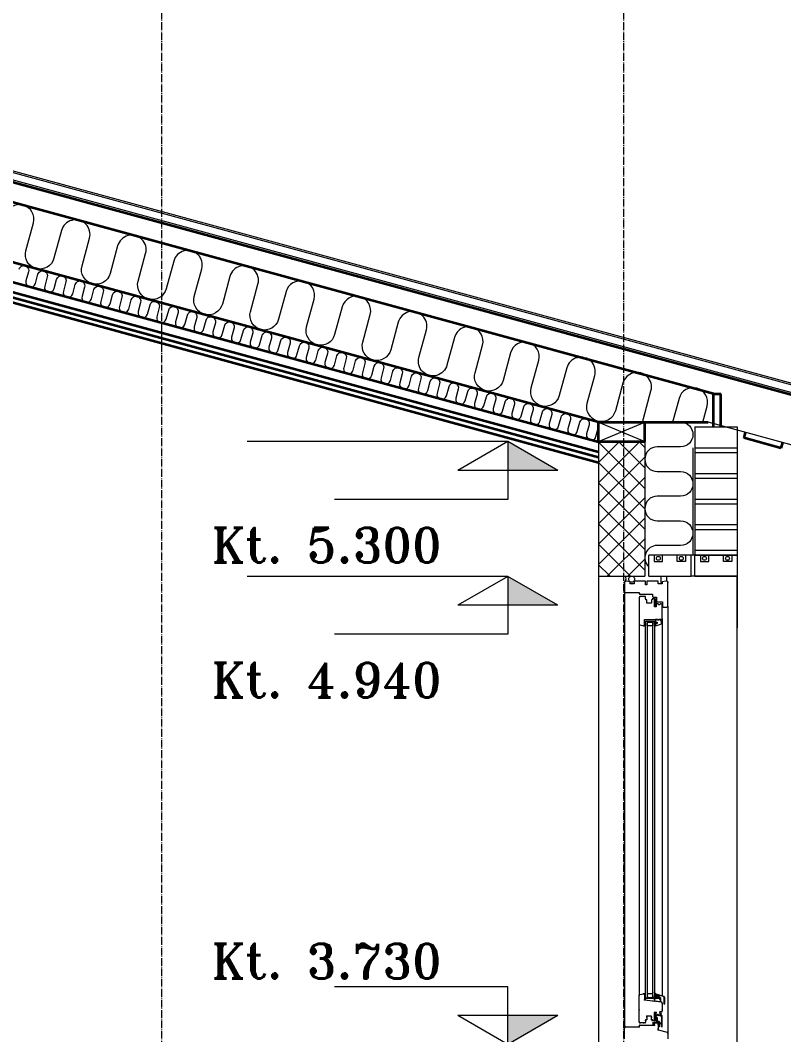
# Model space of a CAD drawing. Header units: millimetres. Extents: x -17350 to 3652, y -2474 to 12378.
# Drawn here: x -4797 to -2814, y 7711 to 10344 of the extents above; entities that cross this region are included whole.
import ezdxf

# ---------------------------------------------------------------- set-up
doc = ezdxf.new("R2010")
doc.units = ezdxf.units.MM
doc.linetypes.add('CENTERLINE', pattern=[27, 20, -3, 1, -3])
doc.layers.get('0').update_dxf_attribs({"lineweight": 9})
for name, color, linetype, lineweight in [('BETON', 3, 'Continuous', 18), ('DIM', 7, 'Continuous', 9), ('GIPS', 4, 'Continuous', 35), ('HATCH', 8, 'Continuous', 9), ('KONTUR', 221, 'Continuous', 18), ('KOTE', 4, 'Continuous', 9), ('MODUL', 8, 'CENTERLINE', 9), ('SNIT', 2, 'Continuous', 35), ('TAG', 1, 'Continuous', 35), ('TEGLFUGER', 7, 'Continuous', 9), ('TEKST', 4, 'Continuous', 9), ('WINDOOR', 181, 'Continuous', 9)]:
    doc.layers.add(name, color=color, linetype=linetype, lineweight=lineweight)
doc.styles.add('ROMANT', font='romant.shx')

# ---------------------------------------------------------------- blocks, each defined once
blk = doc.blocks.new('_SNITT1')
for p, q in [((0, 0), (15, 0)), ((0, -5), (0, 0)), ((-4.33, -2.5), (4.33, -2.5)), ((-4.33, -2.5), (0, -5)), ((0, -5), (4.33, -2.5))]:
    blk.add_line(p, q)
for points in [[(-4.33, -2.5), (0, -5), (0, -2.5)], [(-4.33, -2.5), (0, -5), (-4.33, -2.5)]]:
    blk.add_solid(points)

msp = doc.modelspace()

# ---------------------------------------------------------------- hatches: boundary and pattern name
at = {"layer": 'HATCH'}
h = msp.add_hatch(dxfattribs=at)
h.set_pattern_fill('ANSI37', color=256, scale=300, style=0)
h.set_pattern_definition([(45, (-17348.408, -1516.35), (-26.516504, 26.516504), []), (135, (-17348.408, -1516.35), (-26.516504, -26.516504), [])])
h.paths.add_polyline_path([(-3229.4, 9250.9), (-3294.4, 9250.9), (-3294.4, 8900.9), (-3229.4, 8900.9)])
h.paths.add_polyline_path([(-3174.4, 9250.9), (-3229.4, 9250.9), (-3229.4, 8900.9), (-3174.4, 8900.9)])

# ---------------------------------------------------------------- linework, layer by layer
at = {"layer": 'BETON'}
for p, q in [((-3294.4, 9250.9), (-3294.4, 8900.9)), ((-3174.4, 9250.9), (-3174.4, 8900.9)), ((-3294.4, 8900.9), (-3174.4, 8900.9))]:
    msp.add_line(p, q, dxfattribs=at)
at = {"layer": 'DIM'}
for p, q in [((-3530, 9250.6), (-4207.5, 9250.6)), ((-3530, 8900.6), (-4207.5, 8900.6))]:
    msp.add_line(p, q, dxfattribs=at)
at = {"layer": 'GIPS'}
for p, q in [((-3294.4, 9222.7), (-6179.4, 10009.4)), ((-3294.4, 9209.2), (-6179.4, 9996)), ((-3294.4, 9195.7), (-6179.4, 9982.5))]:
    msp.add_line(p, q, dxfattribs=at)
at = {"layer": 'HATCH'}
for p, q in [((-3294.4, 9250.9), (-3174.4, 9300.9)), ((-3294.4, 9300.6), (-3174.4, 9250.9)), ((-3049.4, 9234.2), (-3049.4, 8955.3))]:
    msp.add_line(p, q, dxfattribs=at)
for points in [[(-3179.3, 9300.9, -0.064711), (-3178, 9310.5), (-3158.4, 9382.4, 1), (-3231.4, 9402.2), (-3250.9, 9330.3, -1), (-3323.8, 9350.1), (-3304.3, 9422, 1), (-3377.2, 9441.8), (-3396.7, 9369.9, -1), (-3469.6, 9389.7), (-3450.1, 9461.6, 1), (-3523, 9481.4), (-3542.5, 9409.5, -1), (-3615.4, 9429.4), (-3595.9, 9501.2, 1), (-3668.8, 9521), (-3688.3, 9449.2, -1), (-3761.3, 9469), (-3741.8, 9540.8, 1), (-3814.7, 9560.6), (-3834.2, 9488.8, -1), (-3907.1, 9508.6), (-3887.6, 9580.4, 1), (-3960.5, 9600.2), (-3980, 9528.4, -1), (-4052.9, 9548.2), (-4033.4, 9620, 1), (-4106.3, 9639.8), (-4125.8, 9568, -1), (-4198.7, 9587.8), (-4179.2, 9659.6, 1), (-4252.1, 9679.4), (-4271.7, 9607.6, -1), (-4344.6, 9627.4), (-4325.1, 9699.2, 1), (-4398, 9719), (-4417.5, 9647.2, -1), (-4490.4, 9667), (-4470.9, 9738.8, 1), (-4543.8, 9758.6), (-4563.3, 9686.8, -1), (-4636.2, 9706.6), (-4616.7, 9778.5, 1), (-4689.6, 9798.3), (-4709.1, 9726.4, -1), (-4782.1, 9746.2), (-4762.5, 9818.1, 1), (-4835.5, 9837.9)], [(-4799.4, 9698, -1), (-4775.1, 9691.4), (-4781.7, 9667.5, 1), (-4757.4, 9660.8), (-4750.9, 9684.8, -1), (-4726.6, 9678.2), (-4733.1, 9654.2, 1), (-4708.9, 9647.6), (-4702.3, 9671.6, -1), (-4678.1, 9665), (-4684.6, 9641, 1), (-4660.3, 9634.4), (-4653.8, 9658.3, -1), (-4629.5, 9651.7), (-4636.1, 9627.7, 1), (-4611.8, 9621.1), (-4605.3, 9645.1, -1), (-4581, 9638.5), (-4587.5, 9614.5, 1), (-4563.3, 9607.9), (-4556.7, 9631.9, -1), (-4532.4, 9625.2), (-4539, 9601.3, 1), (-4514.7, 9594.7), (-4508.2, 9618.6, -1), (-4483.9, 9612), (-4490.4, 9588, 1), (-4466.2, 9581.4), (-4459.6, 9605.4, -1), (-4435.4, 9598.8), (-4441.9, 9574.8, 1), (-4417.6, 9568.2), (-4411.1, 9592.1, -1), (-4386.8, 9585.5), (-4393.4, 9561.6, 1), (-4369.1, 9554.9), (-4362.6, 9578.9, -1), (-4338.3, 9572.3), (-4344.8, 9548.3, 1), (-4320.6, 9541.7), (-4314, 9565.7, -1), (-4289.8, 9559.1), (-4296.3, 9535.1, 1), (-4272, 9528.5), (-4265.5, 9552.4, -1), (-4241.2, 9545.8), (-4247.8, 9521.8, 1), (-4223.5, 9515.2), (-4217, 9539.2, -1), (-4192.7, 9532.6), (-4199.2, 9508.6, 1), (-4175, 9502), (-4168.4, 9526, -1), (-4144.2, 9519.3), (-4150.7, 9495.4, 1), (-4126.4, 9488.8), (-4119.9, 9512.7, -1), (-4095.6, 9506.1), (-4102.1, 9482.1, 1), (-4077.9, 9475.5), (-4071.3, 9499.5, -1), (-4047.1, 9492.9), (-4053.6, 9468.9, 1), (-4029.3, 9462.3), (-4022.8, 9486.3, -1), (-3998.5, 9479.6), (-4005.1, 9455.7, 1), (-3980.8, 9449), (-3974.3, 9473, -1), (-3950, 9466.4), (-3956.5, 9442.4, 1), (-3932.3, 9435.8), (-3925.7, 9459.8, -1), (-3901.5, 9453.2), (-3908, 9429.2, 1), (-3883.7, 9422.6), (-3877.2, 9446.5, -1), (-3852.9, 9439.9), (-3859.5, 9416, 1), (-3835.2, 9409.3), (-3828.7, 9433.3, -1), (-3804.4, 9426.7), (-3810.9, 9402.7, 1), (-3786.7, 9396.1), (-3780.1, 9420.1, -1), (-3755.9, 9413.5), (-3762.4, 9389.5, 1), (-3738.1, 9382.9), (-3731.6, 9406.8, -1), (-3707.3, 9400.2), (-3713.9, 9376.2, 1), (-3689.6, 9369.6), (-3683, 9393.6, -1), (-3658.8, 9387), (-3665.3, 9363, 1), (-3641, 9356.4), (-3634.5, 9380.4, -1), (-3610.2, 9373.7), (-3616.8, 9349.8, 1), (-3592.5, 9343.2), (-3586, 9367.1, -1), (-3561.7, 9360.5), (-3568.2, 9336.5, 1), (-3544, 9329.9), (-3537.4, 9353.9, -1), (-3513.2, 9347.3), (-3519.7, 9323.3, 1), (-3495.4, 9316.7), (-3488.9, 9340.6, -1), (-3464.6, 9334), (-3471.2, 9310.1, 1), (-3446.9, 9303.4), (-3440.4, 9327.4, -1), (-3416.1, 9320.8), (-3422.6, 9296.8, 1), (-3398.4, 9290.2), (-3391.8, 9314.2, -1), (-3367.6, 9307.6), (-3374.1, 9283.6, 1), (-3349.8, 9277), (-3343.3, 9300.9, -1), (-3319, 9294.3), (-3325.6, 9270.4, 1), (-3301.3, 9263.7), (-3294.7, 9287.7, -0.024616), (-3294.4, 9288.9)], [(-3024, 9300.9), (-3012.6, 9342.8, 1), (-3085.5, 9362.6), (-3102.3, 9300.9, -0.107824)], [(-3174.4, 9300.9), (-3081.4, 9300.9, -1), (-3081.4, 9236.9), (-3142.4, 9236.9, 1), (-3142.4, 9172.8), (-3081.4, 9172.8, -1), (-3081.4, 9108.8), (-3142.4, 9108.8, 1), (-3142.4, 9044.8), (-3081.4, 9044.8, -1), (-3081.4, 8980.8), (-3142.4, 8980.8, 0.678064), (-3164.4, 8925.5)]]:
    msp.add_lwpolyline(points, format="xyb", dxfattribs=at)
at = {"layer": 'KONTUR'}
for p, q in [((-2226.7, 9246.9), (-6229.4, 10338.5)), ((-2227.8, 9243.1), (-6229.4, 10334.4)), ((-2232.8, 9224.8), (-6229.4, 10314.7)), ((-2369, 9126), (-3010.2, 9300.9)), ((-3044.4, 9288.9), (-3044.4, 8955.5)), ((-3044.4, 9288.9), (-2934.4, 9288.9)), ((-2934.4, 9288.9), (-2934.4, 8900.9)), ((-3044.4, 8955.5), (-3164.4, 8955.5)), ((-3164.4, 8900.9), (-3164.4, 8955.5)), ((-3149.9, 8955.5), (-3149.9, 8939.2)), ((-3128.4, 8939.2), (-3128.4, 8955.5)), ((-3090.3, 8939.2), (-3090.3, 8955.5)), ((-3054.4, 8955.5), (-3068.8, 8955.5)), ((-3068.8, 8955.5), (-3068.8, 8939.2)), ((-3044.4, 8955.5), (-3054.4, 8955.5)), ((-3054.4, 8900.9), (-3054.4, 8955.5)), ((-3029.9, 8955.5), (-3044.4, 8955.5)), ((-3044.4, 8955.5), (-2934.4, 8955.5)), ((-3044.4, 8900.9), (-3044.4, 8955.5)), ((-3044.4, 8955.5), (-2934.4, 8955.5)), ((-3008.4, 8955.5), (-3029.9, 8955.5)), ((-3029.9, 8955.5), (-3029.9, 8939.2)), ((-3008.4, 8939.2), (-3008.4, 8955.5)), ((-2970.3, 8955.5), (-3008.4, 8955.5)), ((-2970.3, 8939.2), (-2970.3, 8955.5)), ((-2948.8, 8955.5), (-2970.3, 8955.5)), ((-2934.4, 8955.5), (-2948.8, 8955.5)), ((-2948.8, 8955.5), (-2948.8, 8939.2)), ((-2934.4, 8955.3), (-2934.4, 8767.3)), ((-2934.4, 8955.3), (-2934.4, 8767.3)), ((-3149.9, 8939.2), (-3128.4, 8939.2)), ((-3068.8, 8939.2), (-3090.3, 8939.2)), ((-3029.9, 8939.2), (-3008.4, 8939.2)), ((-2948.8, 8939.2), (-2970.3, 8939.2)), ((-3294.4, 8900.6), (-3294.4, 7685.3)), ((-3164.4, 8900.9), (-3054.4, 8900.9)), ((-3044.4, 8900.9), (-3054.4, 8900.9)), ((-3044.4, 8900.9), (-2934.4, 8900.9)), ((-2934.4, 8900.9), (-3044.4, 8900.9)), ((-3044.4, 8900.9), (-2934.4, 8900.9)), ((-2934.4, 7658.7), (-2934.4, 8900.9))]:
    msp.add_line(p, q, dxfattribs=at)
for centre in [(-3139.3, 8947.5), (-3079.7, 8947.5), (-3019.3, 8947.5), (-2959.7, 8947.5)]:
    msp.add_circle(centre, 5, dxfattribs=at)
at = {"layer": 'MODUL', "linetype": 'CENTERLINE'}
for p, q in [((-4429.4, 10879.7), (-4429.4, 2130.6)), ((-3229.4, 10879.7), (-3229.4, 2130.6))]:
    msp.add_line(p, q, dxfattribs=at)
at = {"layer": 'SNIT'}
for p, q in [((-2995.9, 9288.9), (-2995.9, 9374.8)), ((-2995.9, 9374.8), (-2976.9, 9374.8)), ((-2976.9, 9288.9), (-2976.9, 9374.8))]:
    msp.add_line(p, q, dxfattribs=at)
at = {"layer": 'TAG'}
for p, q in [((-2234.4, 9218.9), (-6229.4, 10308.4)), ((-2995.9, 9374.7), (-6229.4, 10256.5)), ((-3294.4, 9300.6), (-6179.4, 10087.4)), ((-3294.4, 9248.8), (-6179.4, 10035.6)), ((-3294.4, 9300.9), (-3174.4, 9300.9)), ((-3294.4, 9250.9), (-3294.4, 9300.6)), ((-3174.4, 9250.9), (-3174.4, 9300.9)), ((-3174.4, 9300.9), (-3010.2, 9300.9)), ((-2913.6, 9274.5), (-2917.6, 9260.1)), ((-3294.4, 9250.9), (-3174.4, 9250.9)), ((-2821.1, 9233.8), (-2917.6, 9260.1)), ((-2817.1, 9248.2), (-2821.1, 9233.8))]:
    msp.add_line(p, q, dxfattribs=at)
at = {"layer": 'TEGLFUGER'}
for p, q in [((-3044.4, 9234.2), (-2934.4, 9234.2)), ((-3044.4, 9222.2), (-2934.4, 9222.2)), ((-3044.4, 9167.5), (-2934.4, 9167.5)), ((-3044.4, 9155.5), (-2934.4, 9155.5)), ((-3044.4, 9100.9), (-2934.4, 9100.9)), ((-3044.4, 9088.9), (-2934.4, 9088.9)), ((-2934.4, 9034.2), (-3044.4, 9034.2)), ((-3044.4, 9022.2), (-2934.4, 9022.2)), ((-2934.4, 8967.5), (-3044.4, 8967.5)), ((-2934.4, 8955.5), (-3044.4, 8955.5))]:
    msp.add_line(p, q, dxfattribs=at)
at = {"layer": 'WINDOOR', "linetype": 'Continuous'}
for p, q in [((-3227.4, 8885.6), (-3227.4, 8861.6)), ((-3221.7, 8888.6), (-3224.4, 8888.6)), ((-3212.4, 8886.1), (-3221.7, 8888.6)), ((-3212.4, 8881.6), (-3212.4, 8886.1)), ((-3202.4, 8881.6), (-3212.4, 8881.6)), ((-3202.4, 8888.6), (-3202.4, 8881.6)), ((-3172.4, 8888.6), (-3202.4, 8888.6)), ((-3172.4, 8878.6), (-3172.4, 8888.6)), ((-3169.4, 8878.6), (-3172.4, 8878.6)), ((-3169.4, 8888.6), (-3169.4, 8878.6)), ((-3139.4, 8888.6), (-3169.4, 8888.6)), ((-3139.4, 8881.6), (-3139.4, 8888.6)), ((-3129.4, 8881.6), (-3139.4, 8881.6)), ((-3120, 8888.6), (-3129.4, 8886.1)), ((-3129.4, 8886.1), (-3129.4, 8881.6)), ((-3117.4, 8888.6), (-3120, 8888.6)), ((-3114.4, 8823.6), (-3114.4, 8885.6)), ((-3224.4, 8858.6), (-3189.4, 8858.6)), ((-3189.4, 8858.6), (-3189.4, 8856.6)), ((-3187.4, 8854.6), (-3154.4, 8854.6)), ((-3174.4, 8848.6), (-3186.4, 8848.6)), ((-3154.4, 8854.6), (-3154.4, 8848.6)), ((-3189.4, 8845.6), (-3189.4, 8777.7)), ((-3172.4, 8842.6), (-3172.4, 8846.6)), ((-3171.5, 8842.6), (-3172.4, 8842.6)), ((-3171.5, 8840.1), (-3171.5, 8842.6)), ((-3169.5, 8840.1), (-3171.5, 8840.1)), ((-3169.5, 8830.8), (-3169.5, 8840.1)), ((-3157.2, 8830.8), (-3169.5, 8830.8)), ((-3157.2, 8840.1), (-3157.2, 8830.8)), ((-3155.2, 8840.1), (-3157.2, 8840.1)), ((-3149.4, 8842.6), (-3155.2, 8842.6)), ((-3155.2, 8842.6), (-3155.2, 8840.1)), ((-3152.4, 8846.6), (-3144.4, 8846.6)), ((-3149.4, 8821.6), (-3149.4, 8842.6)), ((-3149.4, 8841.6), (-3149.4, 8823.9)), ((-3146.8, 8841.6), (-3149.4, 8841.6)), ((-3148.6, 8823.1), (-3148, 8823.1)), ((-3148, 8831.7), (-3148, 8840.1)), ((-3148, 8826.6), (-3148, 8828.7)), ((-3148, 8825.2), (-3145.5, 8827.2)), ((-3148, 8824.5), (-3148, 8825.2)), ((-3147.9, 8823.1), (-3145.5, 8825.1)), ((-3147.5, 8840.6), (-3147, 8840.6)), ((-3147.5, 8840.6), (-3147.3, 8840.6)), ((-3145.9, 8827.6), (-3147.5, 8826.4)), ((-3145.9, 8825.5), (-3147.5, 8824.3)), ((-3146.9, 8829.7), (-3143.1, 8829.6)), ((-3146, 8834.8), (-3145.8, 8835.2)), ((-3146, 8834.4), (-3146, 8834.8)), ((-3146, 8834), (-3146, 8834.4)), ((-3145.8, 8833.6), (-3146, 8834)), ((-3145.8, 8835.2), (-3145.6, 8835.4)), ((-3145.6, 8833.5), (-3145.8, 8833.6)), ((-3143.7, 8830.6), (-3145.8, 8830.7)), ((-3145.6, 8835.4), (-3145.4, 8835.4)), ((-3145.4, 8833.4), (-3145.6, 8833.5)), ((-3145.4, 8835.4), (-3145.2, 8835.4)), ((-3145.2, 8833.5), (-3145.4, 8833.4)), ((-3139.4, 8829.6), (-3145.4, 8829.6)), ((-3145.4, 8829.6), (-3145.4, 8821.6)), ((-3145.2, 8835.4), (-3145, 8835.2)), ((-3145, 8833.6), (-3145.2, 8833.5)), ((-3145, 8835.2), (-3144.9, 8834.8)), ((-3144.9, 8834), (-3145, 8833.6)), ((-3144.9, 8834.8), (-3144.8, 8834.4)), ((-3144.8, 8834.4), (-3144.9, 8834)), ((-3144.4, 8846.6), (-3144.4, 8836.1)), ((-3143, 8829.8), (-3143, 8829.8)), ((-3142.9, 8834.6), (-3128.4, 8834.6)), ((-3138, 8826.6), (-3139.4, 8829.6)), ((-3135.8, 8826.6), (-3138, 8826.6)), ((-3134.4, 8829.6), (-3135.8, 8826.6)), ((-3132.4, 8829.6), (-3134.4, 8829.6)), ((-3129.4, 8791.6), (-3129.4, 8826.6)), ((-3128.4, 8834.6), (-3128.4, 8822.6)), ((-3145.4, 8821.6), (-3149.4, 8821.6)), ((-3126.4, 8820.6), (-3117.4, 8820.6)), ((-3187, 8774.8), (-3176.9, 8772.6)), ((-3175.7, 8773.6), (-3175.7, 8788.7)), ((-3175.7, 8788.7), (-3132, 8788.7)), ((-3172.7, 7805.3), (-3172.7, 8784.6)), ((-3172.7, 8784.6), (-3149.7, 8784.6)), ((-3168.7, 8784.6), (-3168.7, 7805.3)), ((-3168.4, 8779.9), (-3166.2, 8782.1)), ((-3168.4, 8772.6), (-3168.4, 8779.9)), ((-3153.9, 8772.6), (-3168.4, 8772.6)), ((-3166.2, 8782.1), (-3156.2, 8782.1)), ((-3156.2, 8782.1), (-3153.9, 8779.9)), ((-3153.9, 8779.9), (-3153.9, 8772.6)), ((-3153.7, 7805.3), (-3153.7, 8784.6)), ((-3149.7, 8784.6), (-3149.7, 7805.3)), ((-3149.7, 8779.2), (-3149.7, 8782.7)), ((-3149.5, 8773.9), (-3149.6, 8774)), ((-3149.5, 8770.4), (-3149.6, 8770.5)), ((-3148.7, 8783.7), (-3146.7, 8783.7)), ((-3148, 8777.4), (-3148, 8777.6)), ((-3148, 8773.9), (-3148, 8774.9)), ((-3141.7, 8788.7), (-3146.7, 8788.7)), ((-3146.7, 8788.7), (-3146.7, 8781.5)), ((-3146.7, 8783.7), (-3146.7, 8781)), ((-3146.7, 8781.5), (-3142.5, 8781.5)), ((-3146.7, 8781), (-3145.7, 8780.5)), ((-3145.7, 8778.9), (-3146.7, 8778.4)), ((-3146.7, 8778.4), (-3146.7, 8772.7)), ((-3142.5, 8777.9), (-3146.7, 8777.9)), ((-3146.7, 8777.9), (-3146.7, 8772.7)), ((-3146.7, 8772.7), (-3132.8, 8776.9)), ((-3146.7, 8772.7), (-3145.8, 8772.9)), ((-3146, 8778.2), (-3145.7, 8778.9)), ((-3145.7, 8780.5), (-3145.9, 8781.1)), ((-3145.7, 8777.9), (-3145.8, 8777.9)), ((-3145.7, 8781.4), (-3145.6, 8781.4)), ((-3145.7, 8772.8), (-3145.7, 8772.7)), ((-3145, 8778.9), (-3145.4, 8778)), ((-3145.3, 8781.2), (-3145, 8780.5)), ((-3145, 8780.5), (-3144.2, 8780.5)), ((-3144.2, 8778.9), (-3145, 8778.9)), ((-3144.2, 8780.5), (-3144.5, 8781.1)), ((-3144.5, 8778.2), (-3144.2, 8778.9)), ((-3144.2, 8777.9), (-3144.3, 8777.9)), ((-3144.2, 8781.4), (-3144.1, 8781.4)), ((-3143.2, 8779.7), (-3144, 8778)), ((-3143.9, 8781.2), (-3143.2, 8779.7)), ((-3142.5, 8781.5), (-3142.5, 8777.9)), ((-3141.7, 8787.2), (-3141.7, 8788.7)), ((-3137.7, 8787.2), (-3141.7, 8787.2)), ((-3133.2, 8788.7), (-3137.7, 8788.7)), ((-3137.7, 8788.7), (-3137.7, 8787.2)), ((-3133.2, 8785.6), (-3133.2, 8788.7)), ((-3130.7, 8779.8), (-3130.7, 8782.7)), ((-3172.7, 7805.3), (-3149.7, 7805.3)), ((-3168.4, 7817.3), (-3168.4, 7810.1)), ((-3153.9, 7817.3), (-3168.4, 7817.3)), ((-3168.4, 7810.1), (-3166.2, 7807.8)), ((-3166.2, 7807.8), (-3156.2, 7807.8)), ((-3156.2, 7807.8), (-3153.9, 7810.1)), ((-3153.9, 7810.1), (-3153.9, 7817.3)), ((-3149.7, 7811), (-3149.7, 7812.6)), ((-3149.7, 7812.6), (-3142.4, 7810.6)), ((-3148.2, 7797.9), (-3149.7, 7811)), ((-3149.6, 7819.5), (-3149.6, 7819.8)), ((-3149.6, 7815.8), (-3149.6, 7816.1)), ((-3149.4, 7820), (-3149.4, 7820)), ((-3149.4, 7816.3), (-3149.4, 7816.3)), ((-3133.9, 7796.2), (-3148.2, 7797.9)), ((-3148, 7815.3), (-3148, 7816.4)), ((-3146.7, 7816.7), (-3146.7, 7817)), ((-3146.6, 7813), (-3146.7, 7812.9)), ((-3146.7, 7812.5), (-3146.7, 7812.8)), ((-3146.6, 7817.2), (-3146.6, 7816.9)), ((-3146.5, 7807.5), (-3146.3, 7805.3)), ((-3146.4, 7817.2), (-3125.4, 7811.2)), ((-3146.4, 7813), (-3145.4, 7812.7)), ((-3145, 7815.5), (-3145.9, 7815.8)), ((-3138.9, 7809.5), (-3145.9, 7811.6)), ((-3144.6, 7813.2), (-3145.7, 7812.9)), ((-3144.6, 7808.7), (-3145.6, 7808.6)), ((-3145.5, 7815.3), (-3144.7, 7815.1)), ((-3145.4, 7812.7), (-3145.5, 7812.5)), ((-3145.5, 7812.5), (-3144.8, 7812.6)), ((-3145.2, 7804.4), (-3137.5, 7805.4)), ((-3144.9, 7815.8), (-3145, 7815.5)), ((-3144.4, 7815.3), (-3144.9, 7815.8)), ((-3144.8, 7812.6), (-3144.9, 7812.3)), ((-3144.9, 7812.3), (-3144.3, 7812.4)), ((-3144.6, 7807.7), (-3144.6, 7808.7)), ((-3144.6, 7808.2), (-3144.6, 7807.4)), ((-3142.5, 7808), (-3144.6, 7807.7)), ((-3144.6, 7807.4), (-3139.3, 7807.4)), ((-3139.3, 7806.6), (-3144.6, 7806.6)), ((-3143.8, 7815.2), (-3144.4, 7815.6)), ((-3144.4, 7815.6), (-3144.4, 7815.3)), ((-3144.4, 7815.2), (-3144.4, 7815.5)), ((-3144.4, 7815.5), (-3143.3, 7814.8)), ((-3144.3, 7812.4), (-3144.3, 7812.1)), ((-3144.3, 7812.1), (-3143.7, 7812.2)), ((-3144.2, 7812.5), (-3142.8, 7813.3)), ((-3142.8, 7811.9), (-3144.2, 7812.3)), ((-3143.2, 7815), (-3143.8, 7815.4)), ((-3143.8, 7815.4), (-3143.8, 7815.2)), ((-3143.7, 7812.2), (-3143.7, 7812)), ((-3143.7, 7812), (-3143.1, 7812.1)), ((-3143.3, 7814.8), (-3143.2, 7815.1)), ((-3142.7, 7814.8), (-3143.2, 7815.3)), ((-3143.2, 7815.3), (-3143.2, 7815)), ((-3143.2, 7815.1), (-3142.1, 7814.5)), ((-3143.1, 7812.1), (-3143.1, 7811.8)), ((-3143.1, 7811.8), (-3142.5, 7811.9)), ((-3140.7, 7812.6), (-3142.8, 7811.9)), ((-3142.6, 7815.1), (-3142.7, 7814.8)), ((-3142.1, 7814.7), (-3142.6, 7815.1)), ((-3142.5, 7811.9), (-3142.6, 7811.6)), ((-3142.6, 7811.6), (-3141.9, 7811.7)), ((-3142, 7814.9), (-3142.1, 7814.7)), ((-3142.1, 7814.5), (-3142.1, 7814.8)), ((-3142.1, 7814.8), (-3141, 7814.1)), ((-3141.5, 7814.5), (-3142, 7814.9)), ((-3141.9, 7811.7), (-3142, 7811.5)), ((-3142, 7811.5), (-3141.4, 7811.6)), ((-3141.7, 7809.6), (-3141.7, 7809)), ((-3140.9, 7814.3), (-3141.5, 7814.8)), ((-3141.5, 7814.8), (-3141.5, 7814.5)), ((-3141.4, 7811.6), (-3141.4, 7811.3)), ((-3141.4, 7811.3), (-3140.8, 7811.4)), ((-3141, 7814.1), (-3140.9, 7814.4)), ((-3140.3, 7814.2), (-3140.9, 7814.6)), ((-3140.9, 7814.6), (-3140.9, 7814.3)), ((-3140.9, 7814.4), (-3140.1, 7813.9)), ((-3140.8, 7811.4), (-3140, 7811.2)), ((-3140.1, 7812.9), (-3140.7, 7812.6)), ((-3139.2, 7813.9), (-3140.3, 7814.2)), ((-3140, 7813.7), (-3140.1, 7813)), ((-3139.4, 7811.5), (-3138.9, 7813.2)), ((-3138.5, 7808.2), (-3138.5, 7809.1)), ((-3137.7, 7812.9), (-3138.3, 7810.7)), ((-3138.1, 7810.2), (-3135.8, 7809.5)), ((-3125.8, 7810), (-3137.1, 7813.2)), ((-3136.2, 7808.3), (-3137.1, 7808.5)), ((-3136.7, 7802.5), (-3135.3, 7801.3)), ((-3135.2, 7802.5), (-3136.7, 7802.5)), ((-3135.3, 7801.3), (-3136.7, 7802.5)), ((-3136.7, 7802.5), (-3135, 7802.5)), ((-3135.3, 7801.3), (-3133.9, 7801.3)), ((-3134.2, 7801.3), (-3135.3, 7801.3)), ((-3135.2, 7803.4), (-3135.2, 7802.5)), ((-3135, 7802.5), (-3135, 7806.6)), ((-3133.9, 7801.3), (-3133.9, 7796.2)), ((-3133.7, 7806.6), (-3133.7, 7801.8)), ((-3124.6, 7790.8), (-3124.6, 7808.4)), ((-3123.3, 7808.3), (-3123.3, 7790.8)), ((-3123.9, 7790.2), (-3124, 7790.2)), ((-3152.4, 7743.3), (-3144.5, 7743.3)), ((-3152.4, 7736.3), (-3152.4, 7743.3)), ((-3149.4, 7748.4), (-3149.4, 7766.1)), ((-3146.8, 7748.4), (-3149.4, 7748.4)), ((-3148.6, 7766.8), (-3148, 7766.8)), ((-3148, 7765.4), (-3148, 7764.7)), ((-3148, 7764.7), (-3145.5, 7762.8)), ((-3148, 7763.3), (-3148, 7761.2)), ((-3148, 7758.2), (-3148, 7749.9)), ((-3147.9, 7766.8), (-3145.5, 7764.9)), ((-3145.9, 7764.4), (-3147.5, 7765.7)), ((-3145.9, 7762.3), (-3147.5, 7763.6)), ((-3147.5, 7749.4), (-3147, 7749.4)), ((-3147.5, 7749.4), (-3147.3, 7749.4)), ((-3146.9, 7760.2), (-3143.1, 7760.3)), ((-3145.8, 7756.3), (-3146, 7755.9)), ((-3146, 7755.9), (-3146, 7755.6)), ((-3146, 7755.6), (-3146, 7755.1)), ((-3146, 7755.1), (-3145.8, 7754.8)), ((-3143.7, 7759.3), (-3145.8, 7759.3)), ((-3145.6, 7756.5), (-3145.8, 7756.3)), ((-3145.8, 7754.8), (-3145.6, 7754.6)), ((-3145.4, 7756.5), (-3145.6, 7756.5)), ((-3145.6, 7754.6), (-3145.4, 7754.5)), ((-3145.2, 7756.5), (-3145.4, 7756.5)), ((-3145.4, 7754.5), (-3145.2, 7754.6)), ((-3145, 7756.3), (-3145.2, 7756.5)), ((-3145.2, 7754.6), (-3145, 7754.8)), ((-3144.9, 7756), (-3145, 7756.3)), ((-3145, 7754.8), (-3144.9, 7755.1)), ((-3144.8, 7755.5), (-3144.9, 7756)), ((-3144.9, 7755.1), (-3144.8, 7755.5)), ((-3144.5, 7743.3), (-3144.5, 7755.3)), ((-3144.5, 7755.3), (-3142.5, 7755.3)), ((-3143, 7760.1), (-3143, 7760.1)), ((-3142.5, 7755.3), (-3142.5, 7746.2)), ((-3142.1, 7745.8), (-3137.3, 7745.8)), ((-3138.9, 7743.3), (-3141.9, 7743.3)), ((-3141.9, 7743.3), (-3141.9, 7741.8)), ((-3138.9, 7741.8), (-3138.9, 7743.3)), ((-3136.9, 7745.4), (-3136.9, 7740.8)), ((-3134.2, 7764.3), (-3134.2, 7761.1)), ((-3133.3, 7760), (-3132.4, 7759.7)), ((-3132.2, 7765.3), (-3133.2, 7765.3)), ((-3131, 7764.9), (-3132.2, 7765.3)), ((-3132.2, 7763.4), (-3132.1, 7763.4)), ((-3132.1, 7763.4), (-3131, 7763.7)), ((-3131.4, 7758.7), (-3131.4, 7740.8)), ((-3130.9, 7761.5), (-3131.3, 7761.5)), ((-3130.7, 7764.2), (-3130.7, 7764.4)), ((-3129.4, 7731.3), (-3129.4, 7760)), ((-3149.9, 7736.3), (-3152.4, 7736.3)), ((-3149.9, 7739.8), (-3150.5, 7739.8)), ((-3150.5, 7739.8), (-3150.5, 7738.3)), ((-3150.5, 7738.3), (-3149.9, 7738.3)), ((-3141.4, 7741.3), (-3149.9, 7741.3)), ((-3149.9, 7741.3), (-3149.9, 7739.8)), ((-3149.9, 7738.3), (-3149.9, 7736.3)), ((-3141.9, 7741.8), (-3141.4, 7741.8)), ((-3141.4, 7741.8), (-3141.4, 7741.3)), ((-3139.4, 7741.8), (-3138.9, 7741.8)), ((-3139.4, 7736.3), (-3139.4, 7741.8)), ((-3137.4, 7736.3), (-3139.4, 7736.3)), ((-3137.4, 7731.3), (-3137.4, 7736.3)), ((-3136.3, 7731.3), (-3137.4, 7731.3)), ((-3136.9, 7740.8), (-3135, 7740.8)), ((-3135.9, 7736.3), (-3136.3, 7731.3)), ((-3135, 7738.8), (-3135.9, 7738.8)), ((-3135.9, 7738.8), (-3135.9, 7736.3)), ((-3131.5, 7740.8), (-3135, 7740.8)), ((-3135, 7740.8), (-3135, 7738.8)), ((-3131.5, 7738.8), (-3135, 7738.8)), ((-3131.4, 7740.8), (-3131.5, 7740.8)), ((-3131.5, 7740.8), (-3131.5, 7738.8)), ((-3131.5, 7738.8), (-3131, 7738.8)), ((-3131, 7738.8), (-3131, 7736.1)), ((-3131, 7736.1), (-3130.6, 7731.3)), ((-3130.6, 7731.3), (-3129.4, 7731.3))]:
    msp.add_line(p, q, dxfattribs=at)
at = {"layer": 'WINDOOR'}
for p, q in [((-3132.2, 8881.6), (-3132.2, 8900.6)), ((-3117.4, 8888.6), (-3117.4, 8900.6)), ((-3227.4, 8861.6), (-3227.4, 7728.3)), ((-3114.4, 8823.6), (-3114.4, 7714.3)), ((-3189.4, 8777.7), (-3189.4, 7812.2)), ((-3129.4, 8791.6), (-3129.4, 7812.3)), ((-3189.4, 7744.3), (-3189.4, 7812.2)), ((-3187, 7815.2), (-3176.9, 7817.3)), ((-3175.7, 7816.3), (-3175.7, 7801.3)), ((-3175.7, 7801.3), (-3132, 7795.9)), ((-3149.3, 7805.3), (-3173.9, 7805.3)), ((-3173.9, 7805.3), (-3173.9, 7801.1)), ((-3173.9, 7801.1), (-3149.3, 7798)), ((-3149.3, 7798), (-3149.3, 7805.3)), ((-3146.7, 7812.7), (-3146.3, 7813)), ((-3146.5, 7816.2), (-3145.7, 7817)), ((-3146.4, 7811.8), (-3145.5, 7812.7)), ((-3145.8, 7815.7), (-3144.8, 7816.8)), ((-3145.6, 7811.5), (-3144.7, 7812.3)), ((-3145.4, 7807.2), (-3144.6, 7807.9)), ((-3144.8, 7815.6), (-3143.9, 7816.5)), ((-3144.8, 7806.6), (-3144, 7807.4)), ((-3144.7, 7811.2), (-3143.7, 7812.2)), ((-3144, 7815.3), (-3143.1, 7816.3)), ((-3143.8, 7811), (-3143, 7811.8)), ((-3143.6, 7806.6), (-3142.8, 7807.4)), ((-3143, 7815.1), (-3142.2, 7816)), ((-3142.9, 7810.7), (-3138.7, 7815)), ((-3142.5, 7806.6), (-3141.7, 7807.4)), ((-3142.2, 7814.8), (-3141.3, 7815.7)), ((-3142.1, 7810.5), (-3141.2, 7811.3)), ((-3141.4, 7806.6), (-3140.6, 7807.4)), ((-3141.3, 7814.6), (-3140.4, 7815.5)), ((-3141.2, 7810.2), (-3140.2, 7811.2)), ((-3140.5, 7814.3), (-3139.5, 7815.2)), ((-3140.3, 7810), (-3137.8, 7812.4)), ((-3140.3, 7806.6), (-3139.5, 7807.4)), ((-3139.4, 7809.7), (-3138.3, 7810.8)), ((-3139.2, 7812.2), (-3136.9, 7814.5)), ((-3139.1, 7806.6), (-3137.7, 7808)), ((-3138.9, 7813.6), (-3137.8, 7814.7)), ((-3138.6, 7809.4), (-3137.9, 7810.1)), ((-3138.5, 7808.4), (-3137, 7809.9)), ((-3137.2, 7808.6), (-3136.1, 7809.6)), ((-3137, 7813.2), (-3136, 7814.2)), ((-3136.6, 7802.4), (-3136.5, 7802.5)), ((-3136.3, 7808.3), (-3135.3, 7809.3)), ((-3136.2, 7813), (-3135.1, 7814)), ((-3135.9, 7801.9), (-3135.3, 7802.5)), ((-3135.5, 7807.9), (-3134.6, 7808.8)), ((-3135.3, 7812.7), (-3134.3, 7813.7)), ((-3135.3, 7801.3), (-3133.7, 7803)), ((-3135.1, 7807.3), (-3134.1, 7808.2)), ((-3135, 7806.2), (-3133.8, 7807.4)), ((-3135, 7805.1), (-3133.7, 7806.4)), ((-3135, 7804), (-3133.7, 7805.3)), ((-3135, 7802.9), (-3133.7, 7804.2)), ((-3134.4, 7812.5), (-3133.4, 7813.5)), ((-3134.3, 7801.3), (-3133.7, 7801.9)), ((-3133.5, 7812.2), (-3132.5, 7813.2)), ((-3132.6, 7812), (-3131.6, 7813)), ((-3131.8, 7811.7), (-3130.8, 7812.7)), ((-3130.9, 7811.5), (-3129.9, 7812.5)), ((-3130, 7811.2), (-3129, 7812.2)), ((-3129.1, 7811), (-3128.1, 7812)), ((-3128.2, 7810.7), (-3127.2, 7811.7)), ((-3127.4, 7810.5), (-3126.4, 7811.5)), ((-3126.5, 7810.2), (-3125.5, 7811.2)), ((-3125.6, 7809.9), (-3124.7, 7810.9)), ((-3125, 7809.5), (-3124.1, 7810.4)), ((-3124.6, 7808.7), (-3123.6, 7809.7)), ((-3124.6, 7807.6), (-3123.3, 7808.8)), ((-3124.6, 7806.5), (-3123.3, 7807.8)), ((-3124.6, 7805.3), (-3123.3, 7806.6)), ((-3124.6, 7804.2), (-3123.3, 7805.5)), ((-3124.6, 7803.1), (-3123.3, 7804.4)), ((-3124.6, 7801.9), (-3123.3, 7803.2)), ((-3124.6, 7800.8), (-3123.3, 7802.1)), ((-3124.6, 7799.7), (-3123.3, 7801)), ((-3124.6, 7798.5), (-3123.3, 7799.8)), ((-3124.6, 7797.4), (-3123.3, 7798.7)), ((-3124.6, 7796.3), (-3123.3, 7797.6)), ((-3124.6, 7795.2), (-3123.3, 7796.5)), ((-3124.6, 7794), (-3123.3, 7795.3)), ((-3135.4, 7769.3), (-3135.4, 7762.3)), ((-3131.4, 7770.3), (-3134.4, 7770.3)), ((-3129.4, 7792.9), (-3129.4, 7772.3)), ((-3124.6, 7792.9), (-3123.3, 7794.2)), ((-3124.6, 7791.8), (-3123.3, 7793.1)), ((-3124.5, 7790.6), (-3123.3, 7791.9)), ((-3123.8, 7790.2), (-3123.3, 7790.8)), ((-3171.5, 7747.3), (-3172.4, 7747.3)), ((-3172.4, 7747.3), (-3172.4, 7743.3)), ((-3169.5, 7749.8), (-3171.5, 7749.8)), ((-3171.5, 7749.8), (-3171.5, 7747.3)), ((-3157.2, 7759.1), (-3169.5, 7759.1)), ((-3169.5, 7759.1), (-3169.5, 7749.8)), ((-3157.2, 7749.8), (-3157.2, 7759.1)), ((-3155.2, 7749.8), (-3157.2, 7749.8)), ((-3155.2, 7747.3), (-3155.2, 7749.8)), ((-3149.4, 7747.3), (-3155.2, 7747.3)), ((-3152.4, 7741.5), (-3150.6, 7743.3)), ((-3152.4, 7742.9), (-3152, 7743.3)), ((-3152.4, 7740.1), (-3149.2, 7743.3)), ((-3149.8, 7741.3), (-3147.8, 7743.3)), ((-3145.4, 7768.3), (-3149.4, 7768.3)), ((-3149.4, 7768.3), (-3149.4, 7747.3)), ((-3148.3, 7741.3), (-3146.3, 7743.3)), ((-3146.9, 7741.3), (-3144.9, 7743.3)), ((-3145.5, 7741.3), (-3141, 7745.8)), ((-3145.4, 7760.3), (-3145.4, 7768.3)), ((-3143.3, 7760.3), (-3145.4, 7760.3)), ((-3144.5, 7753.7), (-3142.8, 7755.3)), ((-3144.5, 7755.1), (-3144.3, 7755.3)), ((-3144.5, 7752.2), (-3142.5, 7754.2)), ((-3144.5, 7750.8), (-3142.5, 7752.8)), ((-3144.5, 7749.4), (-3142.5, 7751.4)), ((-3144.5, 7748), (-3142.5, 7750)), ((-3144.5, 7746.6), (-3142.5, 7748.6)), ((-3144.5, 7745.2), (-3142.5, 7747.2)), ((-3144.5, 7743.8), (-3142.3, 7745.9)), ((-3144.1, 7741.3), (-3139.6, 7745.8)), ((-3141.9, 7763.3), (-3143.3, 7760.3)), ((-3139.7, 7763.3), (-3141.9, 7763.3)), ((-3140.7, 7743.3), (-3138.2, 7745.8)), ((-3138.3, 7760.3), (-3139.7, 7763.3)), ((-3139.4, 7740.4), (-3136.9, 7742.9)), ((-3139.3, 7743.3), (-3136.9, 7745.6)), ((-3138.9, 7742.3), (-3136.9, 7744.3)), ((-3137.4, 7760.3), (-3138.3, 7760.3)), ((-3134.2, 7764), (-3132.8, 7765.3)), ((-3134.2, 7762.5), (-3131.6, 7765.1)), ((-3134.2, 7761.1), (-3132.5, 7762.8)), ((-3133.7, 7760.2), (-3132, 7761.9)), ((-3132.7, 7759.8), (-3130.9, 7761.5)), ((-3131.8, 7763.5), (-3130.7, 7764.6)), ((-3131.6, 7759.4), (-3129.9, 7761.2)), ((-3131.4, 7758.3), (-3129.4, 7760.3)), ((-3131.4, 7756.9), (-3129.4, 7758.9)), ((-3131.4, 7755.4), (-3129.4, 7757.4)), ((-3131.4, 7754), (-3129.4, 7756)), ((-3131.4, 7752.6), (-3129.4, 7754.6)), ((-3131.4, 7751.2), (-3129.4, 7753.2)), ((-3131.4, 7749.8), (-3129.4, 7751.8)), ((-3131.4, 7748.4), (-3129.4, 7750.4)), ((-3131.4, 7747), (-3129.4, 7749)), ((-3131.4, 7745.5), (-3129.4, 7747.5)), ((-3131.4, 7744.1), (-3129.4, 7746.1)), ((-3131.4, 7742.7), (-3129.4, 7744.7)), ((-3131.4, 7741.3), (-3129.4, 7743.3)), ((-3227.4, 7700.3), (-3227.4, 7728.3)), ((-3224.4, 7731.3), (-3189.4, 7731.3)), ((-3189.4, 7731.3), (-3189.4, 7733.3)), ((-3187.4, 7735.3), (-3149.4, 7735.3)), ((-3174.4, 7741.3), (-3186.4, 7741.3)), ((-3152.4, 7738.7), (-3149.9, 7741.2)), ((-3152.4, 7737.3), (-3150.5, 7739.2)), ((-3151.9, 7736.3), (-3149.9, 7738.3)), ((-3150.5, 7736.3), (-3149.9, 7736.9)), ((-3149.4, 7741.3), (-3139.4, 7741.3)), ((-3149.4, 7735.3), (-3149.4, 7741.3)), ((-3142.7, 7741.3), (-3141.9, 7742.1)), ((-3139.4, 7741.8), (-3139.4, 7741.8)), ((-3139.4, 7739), (-3136.9, 7741.5)), ((-3139.4, 7741.3), (-3139.4, 7723.3)), ((-3139.4, 7737.5), (-3136.1, 7740.8)), ((-3139.4, 7723.3), (-3116.6, 7717.2)), ((-3139.2, 7736.3), (-3135, 7740.5)), ((-3137.8, 7736.3), (-3135.9, 7738.2)), ((-3137.4, 7735.3), (-3135.9, 7736.8)), ((-3137.4, 7733.9), (-3135.9, 7735.3)), ((-3137.4, 7732.5), (-3136.1, 7733.8)), ((-3137.1, 7731.3), (-3136.2, 7732.2)), ((-3135.3, 7738.8), (-3135, 7739.1)), ((-3131.5, 7739.7), (-3129.4, 7741.9)), ((-3131, 7738.8), (-3129.4, 7740.5)), ((-3131, 7737.4), (-3129.4, 7739.1)), ((-3131, 7736), (-3129.4, 7737.6)), ((-3130.9, 7734.7), (-3129.4, 7736.2)), ((-3130.8, 7733.4), (-3129.4, 7734.8)), ((-3130.7, 7732.1), (-3129.4, 7733.4)), ((-3130.1, 7731.3), (-3129.4, 7732)), ((-3114.4, 7714.3), (-3114.4, 7700.3))]:
    msp.add_line(p, q, dxfattribs=at)
at = {"layer": 'WINDOOR', "linetype": 'ByBlock'}
msp.add_line((-3124.4, 7790.3), (-3124.4, 7810.3), dxfattribs=at)
at = {"layer": 'WINDOOR'}
msp.add_lwpolyline([(-3208.6, 8886.1, 0.088975), (-3205.4, 8886.7, 0.094027), (-3202.8, 8888.3, 0.102182), (-3201.1, 8890.7, 0.108804), (-3200.5, 8893.4, 0.108804), (-3201.1, 8896.1, 0.102182), (-3202.8, 8898.5, 0.094027), (-3205.4, 8900.1, 0.088975), (-3208.6, 8900.6, 0.088975), (-3211.7, 8900.1, 0.094027), (-3214.3, 8898.5, 0.102182), (-3216.1, 8896.1, 0.108804), (-3216.7, 8893.4, 0.108804), (-3216.1, 8890.7, 0.102182), (-3214.3, 8888.3, 0.094027), (-3211.7, 8886.7, 0.088975)], format="xyb", close=True, dxfattribs=at)
at = {"layer": 'WINDOOR', "linetype": 'Continuous'}
for centre, radius, start, end in [((-3224.4, 8885.6), 3, 90, 180), ((-3117.4, 8885.6), 3, 0, 90), ((-3224.4, 8861.6), 3, 180, 270), ((-3187.4, 8856.6), 2, 180, 270), ((-3186.4, 8845.6), 3, 90, 180), ((-3174.4, 8846.6), 2, 0, 90), ((-3152.4, 8848.6), 2, 180, 270), ((-3148.6, 8823.9), 0.75, 180, 270), ((-3147.5, 8840.1), 0.5, 90, 180), ((-3146.9, 8831.7), 1.06, 180.0067, 287.0374), ((-3147, 8828.7), 1, 88.5673, 180), ((-3147.7, 8826.6), 0.3, 180, 308.5393), ((-3147.7, 8824.5), 0.3, 180, 308.5393), ((-3148, 8823.3), 0.2, 270, 302.0908), ((-3147, 8840.1), 0.5, 21.7813, 90), ((-3142.3, 8832.7), 4.76, 150.8919, 205.0416), ((-3146.8, 8840.6), 1, 22.8861, 90), ((-3164, 8833.3), 18.7, 7.948, 21.7813), ((-3145, 8834.5), 1.54, 142.9861, 161.3048), ((-3142.3, 8832.7), 4.06, 169.6949, 210.0802), ((-3145.2, 8834.1), 1.21, 211.5555, 241.2155), ((-3145.2, 8834.7), 1.21, 118.7845, 142.9861), ((-3145.7, 8827.4), 0.328, 43.3065, 123.7701), ((-3145.7, 8825.3), 0.322, 42.3016, 124.7751), ((-3164, 8833.3), 19.7, 2.2945, 22.8861), ((-3145.4, 8835), 0.861, 90.5438, 118.7845), ((-3145.4, 8833.8), 0.861, 241.2155, 270), ((-3145.7, 8827.4), 0.3, 308.5393, 38.5393), ((-3145.7, 8825.3), 0.3, 308.5393, 38.5393), ((-3145.4, 8833.8), 0.861, 270, 298.7845), ((-3145.6, 8834.1), 1.21, 298.7845, 322.9861), ((-3145.8, 8834.3), 1.54, 322.9861, 342.6569), ((-3142.9, 8836.1), 1.5, 180, 270), ((-3146.3, 8834.4), 1.98, 342.6569, 351.1907), ((-3143.8, 8829.8), 0.8, 358.5673, 88.5673), ((-3143.2, 8829.8), 0.197, 282.1845, 3.0183), ((-3132.4, 8826.6), 3, 0, 90), ((-3126.4, 8822.6), 2, 180, 270), ((-3117.4, 8823.6), 3, 270, 0), ((-3186.4, 8777.7), 3, 180, 258), ((-3176.7, 8773.6), 1, 258, 0), ((-3148.7, 8782.7), 1, 90, 180), ((-3148.7, 8779.2), 1, 180, 273.5833), ((-3145.5, 8773.9), 4.17, 128.3208, 177.2233), ((-3149.6, 8774.1), 0.1, 177.2233, 245.3173), ((-3145.5, 8770.4), 4.17, 128.3208, 177.2233), ((-3149.6, 8770.6), 0.1, 177.2233, 245.3173), ((-3149.5, 8774), 0.1, 245.3173, 333.2649), ((-3149.5, 8770.5), 0.1, 245.3173, 333.2649), ((-3146.8, 8772.8), 2.84, 125.2675, 155.7725), ((-3146.8, 8769.3), 2.84, 98.8663, 155.7725), ((-3148.6, 8777.6), 0.6, 0, 93.5833), ((-3148.3, 8774.9), 0.3, 0, 125.2675), ((-3148.3, 8777.4), 0.3, 308.3208, 0), ((-3148.3, 8773.9), 0.3, 308.3208, 0), ((-3144.2, 8763.7), 8.97, 100.4874, 109.9844), ((-3145.8, 8778.1), 0.25, 155, 270), ((-3145.7, 8781.2), 0.25, 90, 205), ((-3145.8, 8772.8), 0.0908, 0.7124, 103.6984), ((-3145.8, 8772.6), 0.12, 280.4956, 5.05), ((-3145.7, 8778.2), 0.3, 270, 335), ((-3145.6, 8781.1), 0.3, 25, 90), ((-3144.3, 8778.1), 0.25, 155, 270), ((-3144.2, 8781.2), 0.25, 90, 205), ((-3144.2, 8778.2), 0.3, 270, 335), ((-3144.1, 8781.1), 0.3, 25, 90), ((-3133.7, 8782.7), 3, 0, 80.4059), ((-3133.7, 8779.8), 3, 287, 0), ((-3132.4, 8791.6), 3, 277, 360), ((-3149.4, 7819.8), 0.2, 90, 180), ((-3139.9, 7822.9), 10.3, 199.2184, 212.5245), ((-3149.4, 7816.1), 0.2, 90, 180), ((-3139.8, 7819.3), 10.5, 199.3198, 210.4403), ((-3149.4, 7819.5), 0.5, 28.8924, 90), ((-3149.4, 7815.8), 0.5, 28.8924, 90), ((-3143.6, 7822.6), 6.04, 209.062, 241.7354), ((-3143.1, 7819.3), 6.7, 209.474, 218.3324), ((-3146.8, 7815.3), 2.42, 213.5471, 268.4353), ((-3146.7, 7818.9), 2.45, 218.6917, 229.4415), ((-3148.8, 7816.4), 0.8, 0, 49.4415), ((-3148.2, 7815.3), 0.2, 218.4272, 0), ((-3146.8, 7813.1), 0.178, 260.2562, 315.469), ((-3146.5, 7817), 0.2, 74, 180), ((-3145.7, 7816.7), 1, 180, 254), ((-3146.5, 7812.8), 0.2, 74, 180), ((-3145.7, 7812.5), 1, 180, 254), ((-3146.4, 7817.2), 0.2, 124.1749, 179), ((-3145.1, 7816.7), 1.5, 175.1931, 254.6425), ((-3146.5, 7812.8), 0.221, 93.5562, 140.26), ((-3146.4, 7811.9), 1.15, 55.7806, 93.0307), ((-3145.5, 7807.6), 1, 97.234, 185.3057), ((-3145.3, 7805.4), 1, 185.3057, 277.271), ((-3145.7, 7813), 0.1, 245.1895, 281.3994), ((-3144.6, 7807.4), 0.8, 90, 270), ((-3144.6, 7815.2), 0.2, 253.892, 346.628), ((-3143.5, 7812.2), 1.41, 58.4306, 139.5965), ((-3144.1, 7812.4), 0.1, 115.9139, 240.2286), ((-3142.8, 7813.4), 0.1, 295.9139, 58.4306), ((-3142.7, 7809), 1, 277.234, 0), ((-3142.7, 7809.6), 1, 0, 74), ((-3140.2, 7813.7), 0.2, 349.9092, 58.4609), ((-3140.2, 7813), 0.1, 304.1762, 349.9092), ((-3139.9, 7811.7), 0.5, 254, 344), ((-3139.3, 7808.2), 0.8, 270, 0), ((-3139.3, 7808.2), 1.6, 270, 355.6404), ((-3139.4, 7813.4), 0.5, 344, 74), ((-3139, 7809.1), 0.5, 0, 74), ((-3138, 7810.6), 0.4, 164, 254), ((-3137.2, 7812.8), 0.5, 74, 164), ((-3137.2, 7808.1), 0.5, 74, 175.6404), ((-3137.2, 7803.4), 2, 0, 97.271), ((-3136.7, 7806.6), 1.7, 0, 74), ((-3136.2, 7808.3), 0.00000489, 286, 254), ((-3136.7, 7806.6), 3, 0, 74), ((-3134.2, 7801.8), 0.5, 270, 0), ((-3126.3, 7808.4), 1.7, 0, 74), ((-3126.3, 7808.3), 3, 0, 74), ((-3124, 7790.8), 0.6, 180, 270), ((-3123.9, 7790.8), 0.6, 270, 0), ((-3148.6, 7766.1), 0.75, 90, 180), ((-3148, 7766.6), 0.2, 57.9092, 90), ((-3147.7, 7765.4), 0.3, 51.4607, 180), ((-3147.7, 7763.3), 0.3, 51.4607, 180), ((-3147, 7761.2), 1, 180, 271.4327), ((-3146.9, 7758.2), 1.06, 72.9626, 179.9933), ((-3147.5, 7749.9), 0.5, 180, 270), ((-3142.3, 7757.2), 4.76, 154.9584, 209.1081), ((-3147, 7749.9), 0.5, 270, 338.2187), ((-3146.8, 7749.4), 1, 270, 337.1139), ((-3164, 7756.6), 18.7, 338.2187, 352.052), ((-3145, 7755.4), 1.54, 198.6952, 217.0139), ((-3142.3, 7757.2), 4.06, 149.9198, 190.3051), ((-3145.2, 7755.9), 1.21, 118.7845, 148.4445), ((-3145.2, 7755.2), 1.21, 217.0139, 241.2155), ((-3145.7, 7764.7), 0.322, 235.2249, 317.6984), ((-3145.7, 7762.6), 0.328, 236.2299, 316.6935), ((-3145.4, 7756.2), 0.861, 90, 118.7845), ((-3164, 7756.6), 19.7, 337.1139, 357.7055), ((-3145.4, 7754.9), 0.861, 241.2155, 269.4562), ((-3145.7, 7764.7), 0.3, 321.4607, 51.4607), ((-3145.7, 7762.6), 0.3, 321.4607, 51.4607), ((-3145.4, 7756.2), 0.861, 61.2155, 90), ((-3145.6, 7755.9), 1.21, 37.0139, 61.2155), ((-3145.8, 7755.7), 1.54, 17.3431, 37.0139), ((-3146.3, 7755.5), 1.98, 8.8093, 17.3431), ((-3143.8, 7760.1), 0.8, 271.4327, 1.4327), ((-3143.2, 7760.1), 0.197, 356.9817, 77.8155), ((-3142.1, 7746.2), 0.4, 180, 270), ((-3137.3, 7745.4), 0.4, 0, 90), ((-3133.2, 7764.3), 1, 90, 180), ((-3133, 7761.1), 1.2, 180, 252.8973), ((-3132.1, 7762.9), 0.459, 104.9554, 179.7305), ((-3131, 7763), 1.5, 182.1643, 260.4059), ((-3132.4, 7758.7), 1, 0, 90), ((-3131.2, 7764.4), 0.5, 0, 71.5651), ((-3131.2, 7764.2), 0.5, 288.4349, 0), ((-3130.9, 7760), 1.5, 0, 90)]:
    msp.add_arc(centre, radius, start, end, dxfattribs=at)
at = {"layer": 'WINDOOR'}
for centre, radius, start, end in [((-3235.6, 8894.5), 12.6, 332.4793, 29.1842), ((-3186.4, 7812.2), 3, 102, 180), ((-3176.7, 7816.3), 1, 0, 102), ((-3132.4, 7792.9), 3, 0, 83), ((-3134.4, 7769.3), 1, 90, 180), ((-3131.4, 7772.3), 2, 270, 0), ((-3186.4, 7744.3), 3, 180, 270), ((-3174.4, 7743.3), 2, 270, 0), ((-3137.4, 7762.3), 2, 270, 0), ((-3224.4, 7728.3), 3, 90, 180), ((-3187.4, 7733.3), 2, 90, 180), ((-3117.4, 7714.3), 3, 0, 75)]:
    msp.add_arc(centre, radius, start, end, dxfattribs=at)
at = {"layer": 'WINDOOR', "linetype": 'Continuous'}
for p in [(-3227.4, 8885.6), (-3224.4, 8888.6), (-3114.4, 8885.6), (-3187.4, 8854.6), (-3186.4, 8848.6), (-3176.9, 8772.6)]:
    msp.add_point(p, dxfattribs=at)
at = {"layer": 'WINDOOR', "linetype": 'ByBlock'}
for p in [(-3189.4, 7812.2), (-3189.4, 7812.2), (-3189.4, 7812.2), (-3177.9, 7817.3), (-3176.9, 7817.3), (-3175.7, 7817.3), (-3175.7, 7816.3), (-3175.7, 7816.3), (-3175.7, 7801.3), (-3189.4, 7775.2), (-3135.4, 7769.3), (-3135.4, 7769.3), (-3133.2, 7770.3), (-3132.4, 7770.3), (-3131.4, 7770.3), (-3129.4, 7792.9), (-3129.4, 7792.9), (-3129.4, 7792.9), (-3129.4, 7775.3), (-3129.4, 7775.3), (-3189.4, 7744.3), (-3172.4, 7747.3), (-3172.4, 7747.3), (-3171.6, 7749.8), (-3171.6, 7749.8), (-3171.5, 7749.8), (-3171.5, 7749.8), (-3169.6, 7759.1), (-3169.5, 7756.7), (-3157.2, 7756.7), (-3157.2, 7755.1), (-3155.3, 7747.3), (-3155.3, 7747.3), (-3155.2, 7749.8), (-3155.2, 7749.8), (-3149.4, 7768.3), (-3149.4, 7768.3), (-3149.4, 7768.3), (-3149.4, 7747.3), (-3145.4, 7768.3), (-3145.4, 7768.3), (-3145.4, 7760.3), (-3145.4, 7760.3), (-3137.4, 7760.3), (-3227.4, 7728.3), (-3224.4, 7731.3), (-3224.4, 7731.3), (-3189.4, 7731.3), (-3189.4, 7731.3), (-3187.4, 7741.3), (-3187.4, 7741.3), (-3187.4, 7735.3), (-3187.4, 7735.3), (-3187.4, 7735.3), (-3186.4, 7741.3), (-3177.6, 7741.3), (-3149.4, 7741.3), (-3149.4, 7735.3), (-3149.4, 7735.3), (-3149.4, 7735.3), (-3139.4, 7741.3), (-3139.4, 7741.3), (-3139.4, 7726.2), (-3139.4, 7726), (-3139.4, 7723.3), (-3139.4, 7723.3)]:
    msp.add_point(p, dxfattribs=at)
at = {"layer": 'WINDOOR', "linetype": 'Continuous'}
msp.add_solid([(-3175.7, 8782.6), (-3172.7, 8782.6), (-3175.7, 8772.6), (-3172.7, 8772.6)], dxfattribs=at)
at = {"layer": 'WINDOOR'}
msp.add_solid([(-3175.7, 7807.3), (-3172.7, 7807.3), (-3175.7, 7817.3), (-3172.7, 7817.3)], dxfattribs=at)

# ---------------------------------------------------------------- block references
at = {"layer": 'KOTE', "xscale": 30, "yscale": 30, "zscale": 30, "rotation": 180}
for p in [(-3530, 9100.6), (-3530, 8750.6)]:
    msp.add_blockref('_SNITT1', p, dxfattribs=at)
at = {"layer": 'KOTE', "xscale": -30, "yscale": 30, "zscale": 30}
msp.add_blockref('_SNITT1', (-3530, 7835.3), dxfattribs=at)

# ---------------------------------------------------------------- texts
at = {"layer": 'TEKST', "style": 'ROMANT'}
for s, p in [('Kt. 5.300', (-4299.8, 8936.6)), ('Kt. 4.940', (-4299.8, 8586.6)), ('Kt. 3.730', (-4299.8, 7856.9))]:
    msp.add_text(s, height=90, dxfattribs=at).set_placement(p)

doc.saveas('drawing.dxf')
